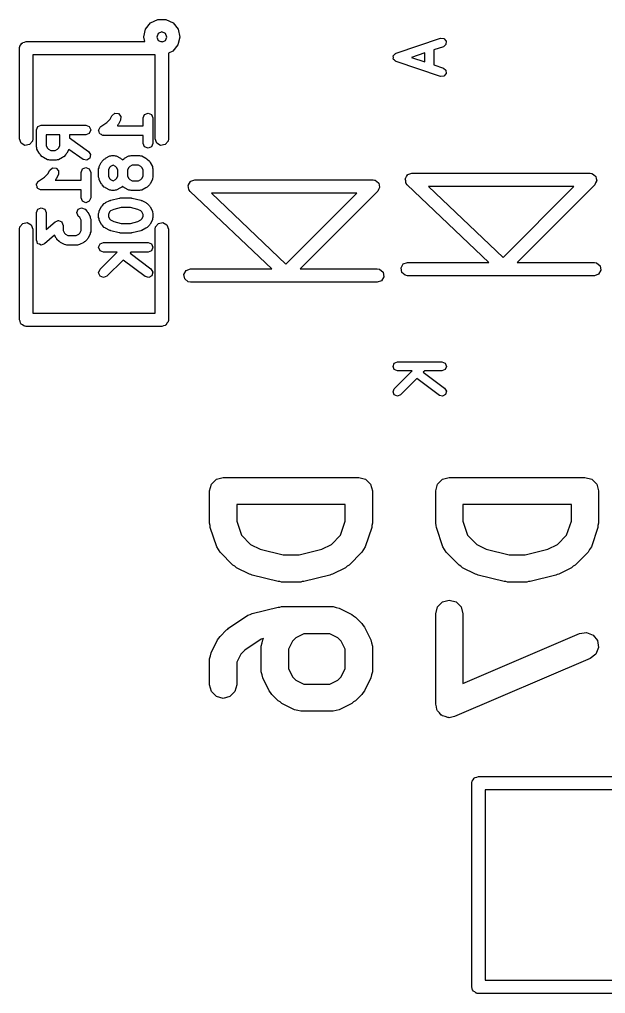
# Model space of a CAD drawing. Extents: x -0.05 to 2.03, y 0.21 to 1.31.
# Drawn here: x 1.457 to 1.7162, y 0.212 to 0.6428 of the extents above; entities that cross this region are included whole.
import ezdxf

# ---------------------------------------------------------------- set-up
doc = ezdxf.new("R2010")
doc.units = 0
doc.header["$MEASUREMENT"] = 0
doc.layers.add('BLACK', color=7, linetype='CONTINUOUS')

msp = doc.modelspace()

# ---------------------------------------------------------------- linework, layer by layer
at = {"layer": 'BLACK', "linetype": 'CONTINUOUS'}
for p, q in [((1.51505, 0.64122), (1.51824, 0.64275)), ((1.51824, 0.64275), (1.52178, 0.64275)), ((1.52178, 0.64275), (1.52496, 0.64121)), ((1.51205, 0.63501), (1.51284, 0.63846)), ((1.51284, 0.63846), (1.51505, 0.64122)), ((1.52496, 0.64121), (1.52717, 0.63845)), ((1.52717, 0.63845), (1.52795, 0.635)), ((1.51205, 0.635), (1.51205, 0.63501)), ((1.51251, 0.63295), (1.51205, 0.635)), ((1.51843, 0.63657), (1.51778, 0.635)), ((1.51778, 0.635), (1.51843, 0.63343)), ((1.52, 0.63722), (1.51843, 0.63657)), ((1.51843, 0.63343), (1.51959, 0.63295)), ((1.52157, 0.63657), (1.52, 0.63722)), ((1.52029, 0.6329), (1.52157, 0.63343)), ((1.52222, 0.635), (1.52157, 0.63657)), ((1.52157, 0.63343), (1.52222, 0.635)), ((1.52795, 0.63497), (1.52715, 0.63153)), ((1.52795, 0.635), (1.52795, 0.63497)), ((1.6236, 0.62785), (1.6433, 0.63442)), ((1.6433, 0.63442), (1.64478, 0.63431)), ((1.64478, 0.63431), (1.64576, 0.63318)), ((1.64576, 0.63318), (1.64566, 0.6317)), ((1.45705, 0.63), (1.45711, 0.63038)), ((1.45705, 0.59), (1.45705, 0.63)), ((1.45709, 0.63051), (1.45716, 0.63063)), ((1.45711, 0.63038), (1.45709, 0.63051)), ((1.45716, 0.63063), (1.45723, 0.63101)), ((1.45723, 0.63101), (1.45772, 0.6316)), ((1.45772, 0.6316), (1.4581, 0.63226)), ((1.4581, 0.63226), (1.45835, 0.63235)), ((1.45835, 0.63235), (1.45852, 0.63256)), ((1.45852, 0.63256), (1.45928, 0.63269)), ((1.45928, 0.63269), (1.46, 0.63295)), ((1.46, 0.63295), (1.51251, 0.63295)), ((1.51959, 0.63295), (1.52, 0.63295)), ((1.52, 0.63295), (1.52029, 0.6329)), ((1.52715, 0.63153), (1.52494, 0.62877)), ((1.64453, 0.63072), (1.64023, 0.62928)), ((1.64023, 0.62928), (1.64023, 0.62272)), ((1.64566, 0.6317), (1.64453, 0.63072)), ((1.51705, 0.62705), (1.46295, 0.62705)), ((1.46295, 0.62705), (1.46295, 0.59)), ((1.51705, 0.59), (1.51705, 0.62705)), ((1.52494, 0.62877), (1.52295, 0.62782)), ((1.52295, 0.62782), (1.52295, 0.59)), ((1.62236, 0.62662), (1.62246, 0.62673)), ((1.62241, 0.626), (1.62236, 0.62662)), ((1.62236, 0.62538), (1.62241, 0.626)), ((1.62246, 0.62527), (1.62236, 0.62538)), ((1.62246, 0.62673), (1.62247, 0.62687)), ((1.62247, 0.62513), (1.62246, 0.62527)), ((1.62247, 0.62687), (1.62293, 0.62728)), ((1.62293, 0.62472), (1.62247, 0.62513)), ((1.62293, 0.62728), (1.62334, 0.62774)), ((1.62334, 0.62426), (1.62293, 0.62472)), ((1.62334, 0.62774), (1.62349, 0.62775)), ((1.62349, 0.62775), (1.6236, 0.62785)), ((1.63633, 0.62799), (1.63038, 0.626)), ((1.63038, 0.626), (1.63633, 0.62401)), ((1.63633, 0.62401), (1.63633, 0.62799)), ((1.62349, 0.62425), (1.62334, 0.62426)), ((1.6236, 0.62415), (1.62349, 0.62425)), ((1.6433, 0.61758), (1.6236, 0.62415)), ((1.64023, 0.62272), (1.64453, 0.62128)), ((1.64453, 0.62128), (1.64566, 0.6203)), ((1.64566, 0.6203), (1.64576, 0.61882)), ((1.64478, 0.61769), (1.6433, 0.61758)), ((1.64576, 0.61882), (1.64478, 0.61769)), ((1.49714, 0.59864), (1.49792, 0.6002)), ((1.49792, 0.6002), (1.49916, 0.60128)), ((1.49916, 0.60128), (1.5008, 0.60116)), ((1.5008, 0.60116), (1.50188, 0.59992)), ((1.50188, 0.59992), (1.50176, 0.59828)), ((1.51176, 0.59924), (1.51239, 0.60076)), ((1.51176, 0.59576), (1.51176, 0.59924)), ((1.51239, 0.60076), (1.51391, 0.60139)), ((1.51391, 0.60139), (1.51543, 0.60076)), ((1.51543, 0.60076), (1.51606, 0.59924)), ((1.51606, 0.59924), (1.51606, 0.58798)), ((1.46456, 0.59392), (1.46519, 0.59544)), ((1.46519, 0.59544), (1.46671, 0.59607)), ((1.46671, 0.59607), (1.48641, 0.59607)), ((1.48641, 0.59607), (1.48793, 0.59544)), ((1.48793, 0.59544), (1.48856, 0.59392)), ((1.4921, 0.59403), (1.49245, 0.59455)), ((1.49245, 0.59455), (1.49269, 0.59513)), ((1.49269, 0.59513), (1.4929, 0.59522)), ((1.4929, 0.59522), (1.49302, 0.5954)), ((1.49302, 0.5954), (1.49566, 0.59716)), ((1.49566, 0.59716), (1.49714, 0.59864)), ((1.50042, 0.59584), (1.50034, 0.59576)), ((1.50034, 0.59576), (1.51176, 0.59576)), ((1.50056, 0.59617), (1.50042, 0.59584)), ((1.50083, 0.5964), (1.50056, 0.59617)), ((1.50176, 0.59828), (1.50083, 0.5964)), ((1.46456, 0.58642), (1.46456, 0.59392)), ((1.46886, 0.59177), (1.46886, 0.58692)), ((1.47488, 0.59177), (1.46886, 0.59177)), ((1.47488, 0.58692), (1.47488, 0.59177)), ((1.48641, 0.59177), (1.47918, 0.59177)), ((1.47918, 0.59177), (1.47918, 0.59035)), ((1.47918, 0.59035), (1.48764, 0.58443)), ((1.48793, 0.5924), (1.48641, 0.59177)), ((1.48856, 0.59392), (1.48793, 0.5924)), ((1.49206, 0.59361), (1.49215, 0.59382)), ((1.4923, 0.59303), (1.49206, 0.59361)), ((1.49215, 0.59382), (1.4921, 0.59403)), ((1.49242, 0.59242), (1.4923, 0.59303)), ((1.49261, 0.5923), (1.49242, 0.59242)), ((1.49269, 0.59209), (1.49261, 0.5923)), ((1.49327, 0.59185), (1.49269, 0.59209)), ((1.49379, 0.5915), (1.49327, 0.59185)), ((1.49401, 0.59155), (1.49379, 0.5915)), ((1.49421, 0.59146), (1.49401, 0.59155)), ((1.51176, 0.59146), (1.49421, 0.59146)), ((1.51176, 0.58798), (1.51176, 0.59146)), ((1.45774, 0.5881), (1.45705, 0.59)), ((1.45949, 0.58709), (1.45774, 0.5881)), ((1.46148, 0.58744), (1.45949, 0.58709)), ((1.46277, 0.58899), (1.46148, 0.58744)), ((1.46295, 0.59), (1.46277, 0.58899)), ((1.46475, 0.58595), (1.46456, 0.58642)), ((1.46479, 0.58545), (1.46475, 0.58595)), ((1.46886, 0.58692), (1.46942, 0.58581)), ((1.46942, 0.58581), (1.46986, 0.58537)), ((1.47388, 0.58537), (1.47433, 0.58581)), ((1.47433, 0.58581), (1.47488, 0.58692)), ((1.51239, 0.58646), (1.51176, 0.58798)), ((1.51391, 0.58583), (1.51239, 0.58646)), ((1.51543, 0.58646), (1.51391, 0.58583)), ((1.51606, 0.58798), (1.51543, 0.58646)), ((1.51774, 0.5881), (1.51705, 0.59)), ((1.51949, 0.58709), (1.51774, 0.5881)), ((1.52148, 0.58744), (1.51949, 0.58709)), ((1.52277, 0.58899), (1.52148, 0.58744)), ((1.52295, 0.59), (1.52277, 0.58899)), ((1.46573, 0.58358), (1.46479, 0.58545)), ((1.46599, 0.58335), (1.46573, 0.58358)), ((1.46613, 0.58302), (1.46599, 0.58335)), ((1.46707, 0.58208), (1.46613, 0.58302)), ((1.46739, 0.58195), (1.46707, 0.58208)), ((1.46763, 0.58168), (1.46739, 0.58195)), ((1.4695, 0.58074), (1.46763, 0.58168)), ((1.46986, 0.58537), (1.47097, 0.58481)), ((1.47097, 0.58481), (1.47277, 0.58481)), ((1.47277, 0.58481), (1.47388, 0.58537)), ((1.47612, 0.58168), (1.47424, 0.58074)), ((1.47635, 0.58195), (1.47612, 0.58168)), ((1.47667, 0.58208), (1.47635, 0.58195)), ((1.47761, 0.58302), (1.47667, 0.58208)), ((1.47775, 0.58335), (1.47761, 0.58302)), ((1.47802, 0.58358), (1.47775, 0.58335)), ((1.47888, 0.58531), (1.47802, 0.58358)), ((1.48518, 0.5809), (1.47888, 0.58531)), ((1.48764, 0.58443), (1.48853, 0.58304)), ((1.48853, 0.58304), (1.48817, 0.58143)), ((1.49489, 0.5812), (1.49513, 0.58146)), ((1.49513, 0.58146), (1.497, 0.5824)), ((1.497, 0.5824), (1.4975, 0.58244)), ((1.4975, 0.58244), (1.49796, 0.58263)), ((1.49796, 0.58263), (1.4989, 0.58263)), ((1.4989, 0.58263), (1.49936, 0.58244)), ((1.49936, 0.58244), (1.49986, 0.5824)), ((1.49986, 0.5824), (1.50174, 0.58146)), ((1.50174, 0.58146), (1.50197, 0.5812)), ((1.50334, 0.5812), (1.50357, 0.58146)), ((1.50357, 0.58146), (1.50545, 0.5824)), ((1.50545, 0.5824), (1.50594, 0.58244)), ((1.50594, 0.58244), (1.50641, 0.58263)), ((1.50641, 0.58263), (1.51016, 0.58263)), ((1.51016, 0.58263), (1.51062, 0.58244)), ((1.51062, 0.58244), (1.51112, 0.5824)), ((1.51112, 0.5824), (1.513, 0.58146)), ((1.513, 0.58146), (1.51323, 0.5812)), ((1.47, 0.58071), (1.4695, 0.58074)), ((1.47046, 0.58051), (1.47, 0.58071)), ((1.47042, 0.57612), (1.47166, 0.5772)), ((1.47328, 0.58051), (1.47046, 0.58051)), ((1.47166, 0.5772), (1.4733, 0.57708)), ((1.47374, 0.58071), (1.47328, 0.58051)), ((1.47424, 0.58074), (1.47374, 0.58071)), ((1.48489, 0.57668), (1.48641, 0.57731)), ((1.48679, 0.58055), (1.48518, 0.5809)), ((1.48641, 0.57731), (1.48793, 0.57668)), ((1.48817, 0.58143), (1.48679, 0.58055)), ((1.49206, 0.57673), (1.49225, 0.57719)), ((1.49225, 0.57719), (1.49229, 0.57769)), ((1.49229, 0.57769), (1.49323, 0.57956)), ((1.49323, 0.57956), (1.49349, 0.5798)), ((1.49349, 0.5798), (1.49363, 0.58012)), ((1.49363, 0.58012), (1.49457, 0.58106)), ((1.49457, 0.58106), (1.49489, 0.5812)), ((1.49692, 0.57733), (1.49636, 0.57622)), ((1.49736, 0.57777), (1.49692, 0.57733)), ((1.49843, 0.57831), (1.49736, 0.57777)), ((1.4995, 0.57777), (1.49843, 0.57831)), ((1.49995, 0.57733), (1.4995, 0.57777)), ((1.5005, 0.57622), (1.49995, 0.57733)), ((1.50197, 0.5812), (1.5023, 0.58106)), ((1.5023, 0.58106), (1.50265, 0.58071)), ((1.50265, 0.58071), (1.50301, 0.58106)), ((1.50301, 0.58106), (1.50334, 0.5812)), ((1.50536, 0.57733), (1.5048, 0.57622)), ((1.5058, 0.57777), (1.50536, 0.57733)), ((1.50691, 0.57833), (1.5058, 0.57777)), ((1.50965, 0.57833), (1.50691, 0.57833)), ((1.51076, 0.57777), (1.50965, 0.57833)), ((1.51121, 0.57733), (1.51076, 0.57777)), ((1.51176, 0.57622), (1.51121, 0.57733)), ((1.51323, 0.5812), (1.51356, 0.58106)), ((1.51356, 0.58106), (1.51449, 0.58012)), ((1.51449, 0.58012), (1.51463, 0.5798)), ((1.51463, 0.5798), (1.5149, 0.57956)), ((1.5149, 0.57956), (1.51583, 0.57769)), ((1.51583, 0.57769), (1.51587, 0.57719)), ((1.51587, 0.57719), (1.51606, 0.57673)), ((1.46552, 0.57132), (1.46816, 0.57308)), ((1.46816, 0.57308), (1.46964, 0.57456)), ((1.46964, 0.57456), (1.47042, 0.57612)), ((1.4733, 0.57708), (1.47438, 0.57584)), ((1.47426, 0.5742), (1.47333, 0.57232)), ((1.47438, 0.57584), (1.47426, 0.5742)), ((1.48426, 0.57516), (1.48489, 0.57668)), ((1.48426, 0.57168), (1.48426, 0.57516)), ((1.48793, 0.57668), (1.48856, 0.57516)), ((1.48856, 0.57516), (1.48856, 0.5639)), ((1.49206, 0.57297), (1.49206, 0.57673)), ((1.49225, 0.57251), (1.49206, 0.57297)), ((1.49636, 0.57622), (1.49636, 0.57348)), ((1.49636, 0.57348), (1.49692, 0.57237)), ((1.49995, 0.57237), (1.5005, 0.57348)), ((1.5005, 0.57348), (1.5005, 0.57622)), ((1.5048, 0.57622), (1.5048, 0.57348)), ((1.5048, 0.57348), (1.50536, 0.57237)), ((1.51121, 0.57237), (1.51176, 0.57348)), ((1.51176, 0.57348), (1.51176, 0.57622)), ((1.51606, 0.57297), (1.51587, 0.57251)), ((1.51606, 0.57673), (1.51606, 0.57297)), ((1.62773, 0.57249), (1.62824, 0.57326)), ((1.62824, 0.57326), (1.6287, 0.57406)), ((1.6287, 0.57406), (1.62879, 0.5741)), ((1.62879, 0.5741), (1.62885, 0.57418)), ((1.62885, 0.57418), (1.62973, 0.57444)), ((1.62973, 0.57444), (1.6306, 0.57475)), ((1.6306, 0.57475), (1.7094, 0.57475)), ((1.7094, 0.57475), (1.71003, 0.57464)), ((1.71003, 0.57464), (1.71016, 0.57465)), ((1.71016, 0.57465), (1.71023, 0.57461)), ((1.71023, 0.57461), (1.71041, 0.57457)), ((1.71041, 0.57457), (1.71109, 0.574)), ((1.71109, 0.574), (1.71182, 0.57349)), ((1.71182, 0.57349), (1.71185, 0.57336)), ((1.71185, 0.57336), (1.71196, 0.57328)), ((1.71196, 0.57328), (1.71211, 0.5724)), ((1.46456, 0.56953), (1.46465, 0.56974)), ((1.4648, 0.56895), (1.46456, 0.56953)), ((1.4646, 0.56995), (1.46495, 0.57047)), ((1.46465, 0.56974), (1.4646, 0.56995)), ((1.46492, 0.56834), (1.4648, 0.56895)), ((1.46495, 0.57047), (1.46519, 0.57105)), ((1.46519, 0.57105), (1.4654, 0.57114)), ((1.4654, 0.57114), (1.46552, 0.57132)), ((1.47292, 0.57176), (1.47284, 0.57168)), ((1.47284, 0.57168), (1.48426, 0.57168)), ((1.47306, 0.57209), (1.47292, 0.57176)), ((1.47333, 0.57232), (1.47306, 0.57209)), ((1.49229, 0.57201), (1.49225, 0.57251)), ((1.49323, 0.57014), (1.49229, 0.57201)), ((1.49349, 0.5699), (1.49323, 0.57014)), ((1.49363, 0.56958), (1.49349, 0.5699)), ((1.49457, 0.56864), (1.49363, 0.56958)), ((1.49489, 0.5685), (1.49457, 0.56864)), ((1.49692, 0.57237), (1.49736, 0.57193)), ((1.49736, 0.57193), (1.49843, 0.57139)), ((1.49843, 0.57139), (1.4995, 0.57193)), ((1.4995, 0.57193), (1.49995, 0.57237)), ((1.5023, 0.56864), (1.50197, 0.5685)), ((1.50265, 0.569), (1.5023, 0.56864)), ((1.50301, 0.56864), (1.50265, 0.569)), ((1.50334, 0.5685), (1.50301, 0.56864)), ((1.50536, 0.57237), (1.5058, 0.57193)), ((1.5058, 0.57193), (1.50691, 0.57137)), ((1.50691, 0.57137), (1.50965, 0.57137)), ((1.50965, 0.57137), (1.51076, 0.57193)), ((1.51076, 0.57193), (1.51121, 0.57237)), ((1.51356, 0.56864), (1.51323, 0.5685)), ((1.51449, 0.56958), (1.51356, 0.56864)), ((1.51463, 0.5699), (1.51449, 0.56958)), ((1.5149, 0.57014), (1.51463, 0.5699)), ((1.51583, 0.57201), (1.5149, 0.57014)), ((1.51587, 0.57251), (1.51583, 0.57201)), ((1.53169, 0.56941), (1.53174, 0.5695)), ((1.53185, 0.5685), (1.53169, 0.56941)), ((1.53173, 0.56959), (1.53224, 0.57036)), ((1.53174, 0.5695), (1.53173, 0.56959)), ((1.53224, 0.57036), (1.5327, 0.57116)), ((1.5327, 0.57116), (1.53279, 0.5712)), ((1.53279, 0.5712), (1.53285, 0.57128)), ((1.53285, 0.57128), (1.53373, 0.57154)), ((1.53373, 0.57154), (1.5346, 0.57185)), ((1.5346, 0.57185), (1.6134, 0.57185)), ((1.6134, 0.57185), (1.61403, 0.57174)), ((1.61403, 0.57174), (1.61416, 0.57175)), ((1.61416, 0.57175), (1.61423, 0.57171)), ((1.61423, 0.57171), (1.61441, 0.57168)), ((1.61441, 0.57168), (1.61509, 0.5711)), ((1.61509, 0.5711), (1.61582, 0.57059)), ((1.61582, 0.57059), (1.61585, 0.57046)), ((1.61585, 0.57046), (1.61596, 0.57038)), ((1.61596, 0.57038), (1.61611, 0.5695)), ((1.61611, 0.5695), (1.61634, 0.56864)), ((1.61634, 0.56864), (1.61628, 0.56852)), ((1.62769, 0.57231), (1.62774, 0.5724)), ((1.62785, 0.5714), (1.62769, 0.57231)), ((1.62774, 0.5724), (1.62773, 0.57249)), ((1.62796, 0.57049), (1.62785, 0.5714)), ((1.62803, 0.57038), (1.62796, 0.57049)), ((1.62804, 0.57032), (1.62803, 0.57038)), ((1.62813, 0.57025), (1.62804, 0.57032)), ((1.62856, 0.56966), (1.62813, 0.57025)), ((1.66461, 0.53535), (1.62856, 0.56966)), ((1.63799, 0.56885), (1.67092, 0.5375)), ((1.70227, 0.56885), (1.63799, 0.56885)), ((1.67092, 0.5375), (1.70227, 0.56885)), ((1.71149, 0.56971), (1.67713, 0.53535)), ((1.71186, 0.57052), (1.71149, 0.56971)), ((1.71231, 0.57129), (1.71186, 0.57052)), ((1.71211, 0.5724), (1.71234, 0.57154)), ((1.71234, 0.57154), (1.71228, 0.57142)), ((1.71228, 0.57142), (1.71231, 0.57129)), ((1.46511, 0.56822), (1.46492, 0.56834)), ((1.46519, 0.56801), (1.46511, 0.56822)), ((1.46577, 0.56777), (1.46519, 0.56801)), ((1.46629, 0.56742), (1.46577, 0.56777)), ((1.46651, 0.56747), (1.46629, 0.56742)), ((1.46671, 0.56738), (1.46651, 0.56747)), ((1.48426, 0.56738), (1.46671, 0.56738)), ((1.48426, 0.5639), (1.48426, 0.56738)), ((1.49513, 0.56824), (1.49489, 0.5685)), ((1.497, 0.5673), (1.49513, 0.56824)), ((1.4975, 0.56726), (1.497, 0.5673)), ((1.49796, 0.56707), (1.4975, 0.56726)), ((1.4989, 0.56707), (1.49796, 0.56707)), ((1.49936, 0.56726), (1.4989, 0.56707)), ((1.49986, 0.5673), (1.49936, 0.56726)), ((1.50174, 0.56824), (1.49986, 0.5673)), ((1.50197, 0.5685), (1.50174, 0.56824)), ((1.50357, 0.56824), (1.50334, 0.5685)), ((1.50545, 0.5673), (1.50357, 0.56824)), ((1.50594, 0.56726), (1.50545, 0.5673)), ((1.50641, 0.56707), (1.50594, 0.56726)), ((1.51016, 0.56707), (1.50641, 0.56707)), ((1.51062, 0.56726), (1.51016, 0.56707)), ((1.51112, 0.5673), (1.51062, 0.56726)), ((1.513, 0.56824), (1.51112, 0.5673)), ((1.51323, 0.5685), (1.513, 0.56824)), ((1.53196, 0.56759), (1.53185, 0.5685)), ((1.53203, 0.56748), (1.53196, 0.56759)), ((1.53204, 0.56742), (1.53203, 0.56748)), ((1.53213, 0.56735), (1.53204, 0.56742)), ((1.53256, 0.56676), (1.53213, 0.56735)), ((1.56861, 0.53245), (1.53256, 0.56676)), ((1.54199, 0.56595), (1.57492, 0.5346)), ((1.60627, 0.56595), (1.54199, 0.56595)), ((1.57492, 0.5346), (1.60627, 0.56595)), ((1.61549, 0.56681), (1.58113, 0.53245)), ((1.61586, 0.56762), (1.61549, 0.56681)), ((1.61631, 0.56839), (1.61586, 0.56762)), ((1.61628, 0.56852), (1.61631, 0.56839)), ((1.48489, 0.56238), (1.48426, 0.5639)), ((1.48641, 0.56175), (1.48489, 0.56238)), ((1.48793, 0.56238), (1.48641, 0.56175)), ((1.48856, 0.5639), (1.48793, 0.56238)), ((1.49323, 0.55986), (1.49349, 0.5601)), ((1.49349, 0.5601), (1.49363, 0.56042)), ((1.49363, 0.56042), (1.49457, 0.56136)), ((1.49457, 0.56136), (1.49489, 0.5615)), ((1.49489, 0.5615), (1.49513, 0.56176)), ((1.49513, 0.56176), (1.497, 0.5627)), ((1.497, 0.5627), (1.49725, 0.56272)), ((1.49725, 0.56272), (1.49744, 0.56286)), ((1.49744, 0.56286), (1.5012, 0.5638)), ((1.5012, 0.5638), (1.50146, 0.56376)), ((1.50146, 0.56376), (1.50172, 0.56387)), ((1.50172, 0.56387), (1.50641, 0.56387)), ((1.50641, 0.56387), (1.50666, 0.56376)), ((1.50666, 0.56376), (1.50693, 0.5638)), ((1.50693, 0.5638), (1.51068, 0.56286)), ((1.51068, 0.56286), (1.51088, 0.56272)), ((1.51088, 0.56272), (1.51112, 0.5627)), ((1.51112, 0.5627), (1.513, 0.56176)), ((1.513, 0.56176), (1.51323, 0.5615)), ((1.51323, 0.5615), (1.51356, 0.56136)), ((1.51356, 0.56136), (1.51449, 0.56042)), ((1.51449, 0.56042), (1.51463, 0.5601)), ((1.51463, 0.5601), (1.5149, 0.55986)), ((1.46456, 0.55734), (1.46519, 0.55886)), ((1.46456, 0.54514), (1.46456, 0.55734)), ((1.46519, 0.55886), (1.46671, 0.55949)), ((1.46671, 0.55949), (1.46823, 0.55886)), ((1.46823, 0.55886), (1.46886, 0.55734)), ((1.46886, 0.55734), (1.46886, 0.54988)), ((1.48239, 0.55734), (1.48302, 0.55886)), ((1.48302, 0.55582), (1.48239, 0.55734)), ((1.48302, 0.55886), (1.48454, 0.55949)), ((1.48371, 0.55512), (1.48302, 0.55582)), ((1.48454, 0.55949), (1.48606, 0.55886)), ((1.48606, 0.55886), (1.48699, 0.55792)), ((1.48699, 0.55792), (1.48713, 0.55759)), ((1.48713, 0.55759), (1.4874, 0.55736)), ((1.4874, 0.55736), (1.48833, 0.55548)), ((1.49206, 0.55703), (1.49225, 0.55749)), ((1.49206, 0.55515), (1.49206, 0.55703)), ((1.49225, 0.55749), (1.49229, 0.55799)), ((1.49229, 0.55799), (1.49323, 0.55986)), ((1.49692, 0.55763), (1.49636, 0.55652)), ((1.49636, 0.55652), (1.49636, 0.55566)), ((1.49636, 0.55566), (1.49692, 0.55455)), ((1.49736, 0.55807), (1.49692, 0.55763)), ((1.49871, 0.55875), (1.49736, 0.55807)), ((1.50198, 0.55957), (1.49871, 0.55875)), ((1.50614, 0.55957), (1.50198, 0.55957)), ((1.50941, 0.55875), (1.50614, 0.55957)), ((1.51076, 0.55807), (1.50941, 0.55875)), ((1.51121, 0.55763), (1.51076, 0.55807)), ((1.51176, 0.55652), (1.51121, 0.55763)), ((1.51121, 0.55455), (1.51176, 0.55566)), ((1.51176, 0.55566), (1.51176, 0.55652)), ((1.5149, 0.55986), (1.51583, 0.55799)), ((1.51583, 0.55799), (1.51587, 0.55749)), ((1.51587, 0.55749), (1.51606, 0.55703)), ((1.51606, 0.55703), (1.51606, 0.55515)), ((1.45723, 0.55101), (1.45852, 0.55256)), ((1.45852, 0.55256), (1.46051, 0.55291)), ((1.46051, 0.55291), (1.46226, 0.5519)), ((1.46226, 0.5519), (1.46295, 0.55)), ((1.46886, 0.54988), (1.4728, 0.55332)), ((1.4728, 0.55332), (1.47352, 0.55357)), ((1.47352, 0.55357), (1.47422, 0.55386)), ((1.47422, 0.55386), (1.47429, 0.55383)), ((1.47429, 0.55383), (1.47436, 0.55385)), ((1.47436, 0.55385), (1.47504, 0.55352)), ((1.47504, 0.55352), (1.47574, 0.55323)), ((1.47574, 0.55323), (1.47577, 0.55316)), ((1.47577, 0.55316), (1.47583, 0.55312)), ((1.47583, 0.55312), (1.47608, 0.55241)), ((1.47608, 0.55241), (1.47637, 0.55171)), ((1.47637, 0.55171), (1.47637, 0.5494)), ((1.48426, 0.55401), (1.48371, 0.55512)), ((1.48426, 0.5494), (1.48426, 0.55401)), ((1.48833, 0.55548), (1.48837, 0.55498)), ((1.48837, 0.55498), (1.48856, 0.55452)), ((1.48856, 0.55452), (1.48856, 0.54889)), ((1.49225, 0.55469), (1.49206, 0.55515)), ((1.49229, 0.55419), (1.49225, 0.55469)), ((1.49323, 0.55231), (1.49229, 0.55419)), ((1.49349, 0.55208), (1.49323, 0.55231)), ((1.49363, 0.55175), (1.49349, 0.55208)), ((1.49457, 0.55082), (1.49363, 0.55175)), ((1.49692, 0.55455), (1.49736, 0.5541)), ((1.49736, 0.5541), (1.49871, 0.55343)), ((1.49871, 0.55343), (1.50198, 0.55261)), ((1.50198, 0.55261), (1.50614, 0.55261)), ((1.50614, 0.55261), (1.50941, 0.55343)), ((1.50941, 0.55343), (1.51076, 0.5541)), ((1.51076, 0.5541), (1.51121, 0.55455)), ((1.51449, 0.55175), (1.51356, 0.55082)), ((1.51463, 0.55208), (1.51449, 0.55175)), ((1.5149, 0.55231), (1.51463, 0.55208)), ((1.51583, 0.55419), (1.5149, 0.55231)), ((1.51587, 0.55469), (1.51583, 0.55419)), ((1.51606, 0.55515), (1.51587, 0.55469)), ((1.51723, 0.55101), (1.51852, 0.55256)), ((1.51852, 0.55256), (1.52051, 0.55291)), ((1.52051, 0.55291), (1.52226, 0.5519)), ((1.52226, 0.5519), (1.52295, 0.55)), ((1.45705, 0.55), (1.45723, 0.55101)), ((1.45705, 0.51), (1.45705, 0.55)), ((1.46295, 0.55), (1.46295, 0.51295)), ((1.47256, 0.5474), (1.46813, 0.54352)), ((1.47323, 0.54605), (1.47256, 0.5474)), ((1.47637, 0.5494), (1.47692, 0.54829)), ((1.47692, 0.54829), (1.47737, 0.54785)), ((1.47737, 0.54785), (1.47848, 0.54729)), ((1.47848, 0.54729), (1.48215, 0.54729)), ((1.48215, 0.54729), (1.48326, 0.54785)), ((1.48326, 0.54785), (1.48371, 0.54829)), ((1.48371, 0.54829), (1.48426, 0.5494)), ((1.48833, 0.54793), (1.4874, 0.54605)), ((1.48837, 0.54843), (1.48833, 0.54793)), ((1.48856, 0.54889), (1.48837, 0.54843)), ((1.49489, 0.55068), (1.49457, 0.55082)), ((1.49513, 0.55041), (1.49489, 0.55068)), ((1.497, 0.54948), (1.49513, 0.55041)), ((1.49725, 0.54946), (1.497, 0.54948)), ((1.49744, 0.54931), (1.49725, 0.54946)), ((1.5012, 0.54837), (1.49744, 0.54931)), ((1.50146, 0.54841), (1.5012, 0.54837)), ((1.50172, 0.54831), (1.50146, 0.54841)), ((1.50641, 0.54831), (1.50172, 0.54831)), ((1.50666, 0.54841), (1.50641, 0.54831)), ((1.50693, 0.54837), (1.50666, 0.54841)), ((1.51068, 0.54931), (1.50693, 0.54837)), ((1.51088, 0.54946), (1.51068, 0.54931)), ((1.51112, 0.54948), (1.51088, 0.54946)), ((1.513, 0.55041), (1.51112, 0.54948)), ((1.51323, 0.55068), (1.513, 0.55041)), ((1.51356, 0.55082), (1.51323, 0.55068)), ((1.51705, 0.55), (1.51723, 0.55101)), ((1.51705, 0.51295), (1.51705, 0.55)), ((1.52295, 0.55), (1.52295, 0.51)), ((1.46485, 0.54444), (1.46456, 0.54514)), ((1.46509, 0.54373), (1.46485, 0.54444)), ((1.46516, 0.54369), (1.46509, 0.54373)), ((1.46519, 0.54362), (1.46516, 0.54369)), ((1.46589, 0.54333), (1.46519, 0.54362)), ((1.46657, 0.543), (1.46589, 0.54333)), ((1.46664, 0.54302), (1.46657, 0.543)), ((1.46671, 0.54299), (1.46664, 0.54302)), ((1.46741, 0.54328), (1.46671, 0.54299)), ((1.46813, 0.54352), (1.46741, 0.54328)), ((1.4735, 0.54582), (1.47323, 0.54605)), ((1.47363, 0.5455), (1.4735, 0.54582)), ((1.47457, 0.54456), (1.47363, 0.5455)), ((1.4749, 0.54442), (1.47457, 0.54456)), ((1.47513, 0.54416), (1.4749, 0.54442)), ((1.47701, 0.54322), (1.47513, 0.54416)), ((1.47751, 0.54318), (1.47701, 0.54322)), ((1.47797, 0.54299), (1.47751, 0.54318)), ((1.48266, 0.54299), (1.47797, 0.54299)), ((1.48312, 0.54318), (1.48266, 0.54299)), ((1.48362, 0.54322), (1.48312, 0.54318)), ((1.4855, 0.54416), (1.48362, 0.54322)), ((1.48573, 0.54442), (1.4855, 0.54416)), ((1.48606, 0.54456), (1.48573, 0.54442)), ((1.48699, 0.5455), (1.48606, 0.54456)), ((1.48713, 0.54582), (1.48699, 0.5455)), ((1.4874, 0.54605), (1.48713, 0.54582)), ((1.49206, 0.54202), (1.49269, 0.54354)), ((1.49269, 0.54354), (1.49421, 0.54417)), ((1.49421, 0.54417), (1.51391, 0.54417)), ((1.51391, 0.54417), (1.51543, 0.54354)), ((1.51543, 0.54354), (1.51606, 0.54202)), ((1.49269, 0.5405), (1.49206, 0.54202)), ((1.49421, 0.53987), (1.49269, 0.5405)), ((1.49269, 0.53228), (1.50028, 0.53987)), ((1.50028, 0.53987), (1.49421, 0.53987)), ((1.50636, 0.53987), (1.50593, 0.53943)), ((1.50593, 0.53943), (1.5152, 0.53248)), ((1.51391, 0.53987), (1.50636, 0.53987)), ((1.51543, 0.5405), (1.51391, 0.53987)), ((1.51606, 0.54202), (1.51543, 0.5405)), ((1.50286, 0.53636), (1.49573, 0.52924)), ((1.51262, 0.52904), (1.50286, 0.53636)), ((1.62579, 0.53291), (1.6268, 0.53466)), ((1.6268, 0.53466), (1.6287, 0.53535)), ((1.6287, 0.53535), (1.66461, 0.53535)), ((1.67713, 0.53535), (1.7113, 0.53535)), ((1.7113, 0.53535), (1.71231, 0.53517)), ((1.71231, 0.53517), (1.71386, 0.53388)), ((1.49206, 0.53076), (1.49269, 0.53228)), ((1.49269, 0.52924), (1.49206, 0.53076)), ((1.5152, 0.53248), (1.51604, 0.53106)), ((1.51604, 0.53106), (1.51563, 0.52947)), ((1.52979, 0.53001), (1.5308, 0.53176)), ((1.53014, 0.52802), (1.52979, 0.53001)), ((1.5308, 0.53176), (1.5327, 0.53245)), ((1.5327, 0.53245), (1.56861, 0.53245)), ((1.58113, 0.53245), (1.6153, 0.53245)), ((1.6153, 0.53245), (1.61631, 0.53228)), ((1.61631, 0.53228), (1.61786, 0.53098)), ((1.61786, 0.53098), (1.61821, 0.52899)), ((1.62614, 0.53092), (1.62579, 0.53291)), ((1.62769, 0.52963), (1.62614, 0.53092)), ((1.7132, 0.53014), (1.7113, 0.52945)), ((1.71421, 0.53189), (1.7132, 0.53014)), ((1.71386, 0.53388), (1.71421, 0.53189)), ((1.49421, 0.52861), (1.49269, 0.52924)), ((1.49573, 0.52924), (1.49421, 0.52861)), ((1.51422, 0.52863), (1.51262, 0.52904)), ((1.51563, 0.52947), (1.51422, 0.52863)), ((1.53169, 0.52672), (1.53014, 0.52802)), ((1.5327, 0.52655), (1.53169, 0.52672)), ((1.6153, 0.52655), (1.5327, 0.52655)), ((1.6172, 0.52724), (1.6153, 0.52655)), ((1.61821, 0.52899), (1.6172, 0.52724)), ((1.6287, 0.52945), (1.62769, 0.52963)), ((1.7113, 0.52945), (1.6287, 0.52945)), ((1.46295, 0.51295), (1.51705, 0.51295)), ((1.45731, 0.50928), (1.45705, 0.51)), ((1.45744, 0.50852), (1.45731, 0.50928)), ((1.45765, 0.50835), (1.45744, 0.50852)), ((1.45774, 0.5081), (1.45765, 0.50835)), ((1.52228, 0.5084), (1.5219, 0.50774)), ((1.52277, 0.50899), (1.52228, 0.5084)), ((1.52284, 0.50937), (1.52277, 0.50899)), ((1.52291, 0.50949), (1.52284, 0.50937)), ((1.52295, 0.51), (1.52289, 0.50962)), ((1.52289, 0.50962), (1.52291, 0.50949)), ((1.4584, 0.50772), (1.45774, 0.5081)), ((1.45899, 0.50723), (1.4584, 0.50772)), ((1.45937, 0.50716), (1.45899, 0.50723)), ((1.45949, 0.50709), (1.45937, 0.50716)), ((1.45962, 0.50711), (1.45949, 0.50709)), ((1.46, 0.50705), (1.45962, 0.50711)), ((1.52, 0.50705), (1.46, 0.50705)), ((1.52072, 0.50731), (1.52, 0.50705)), ((1.52148, 0.50744), (1.52072, 0.50731)), ((1.52165, 0.50765), (1.52148, 0.50744)), ((1.5219, 0.50774), (1.52165, 0.50765)), ((1.62283, 0.49074), (1.62421, 0.49131)), ((1.62421, 0.49131), (1.64391, 0.49131)), ((1.64391, 0.49131), (1.64529, 0.49074)), ((1.62226, 0.48936), (1.62283, 0.49074)), ((1.62283, 0.48798), (1.62226, 0.48936)), ((1.62421, 0.48741), (1.62283, 0.48798)), ((1.62283, 0.47948), (1.63076, 0.48741)), ((1.63076, 0.48741), (1.62421, 0.48741)), ((1.63628, 0.48741), (1.63562, 0.48676)), ((1.63562, 0.48676), (1.64508, 0.47966)), ((1.64391, 0.48741), (1.63628, 0.48741)), ((1.64529, 0.48798), (1.64391, 0.48741)), ((1.64529, 0.49074), (1.64586, 0.48936)), ((1.64586, 0.48936), (1.64529, 0.48798)), ((1.63284, 0.48397), (1.62559, 0.47672)), ((1.64274, 0.47654), (1.63284, 0.48397)), ((1.62226, 0.4781), (1.62283, 0.47948)), ((1.62283, 0.47672), (1.62226, 0.4781)), ((1.64508, 0.47966), (1.64584, 0.47838)), ((1.64584, 0.47838), (1.64547, 0.47693)), ((1.62421, 0.47615), (1.62283, 0.47672)), ((1.62559, 0.47672), (1.62421, 0.47615)), ((1.64419, 0.47617), (1.64274, 0.47654)), ((1.64547, 0.47693), (1.64419, 0.47617)), ((1.54195, 0.43729), (1.54414, 0.43948)), ((1.54414, 0.43948), (1.54714, 0.44029)), ((1.54714, 0.44029), (1.60714, 0.44029)), ((1.60714, 0.44029), (1.61014, 0.43948)), ((1.61014, 0.43948), (1.61234, 0.43729)), ((1.64195, 0.43729), (1.64414, 0.43948)), ((1.64414, 0.43948), (1.64714, 0.44029)), ((1.64714, 0.44029), (1.70714, 0.44029)), ((1.70714, 0.44029), (1.71014, 0.43948)), ((1.71014, 0.43948), (1.71234, 0.43729)), ((1.54114, 0.43429), (1.54195, 0.43729)), ((1.61234, 0.43729), (1.61314, 0.43429)), ((1.64114, 0.43429), (1.64195, 0.43729)), ((1.71234, 0.43729), (1.71314, 0.43429)), ((1.54114, 0.42), (1.54114, 0.43429)), ((1.61314, 0.43429), (1.61314, 0.42)), ((1.64114, 0.42), (1.64114, 0.43429)), ((1.71314, 0.43429), (1.71314, 0.42)), ((1.55314, 0.42829), (1.55314, 0.42097)), ((1.60114, 0.42829), (1.55314, 0.42829)), ((1.60114, 0.42097), (1.60114, 0.42829)), ((1.65314, 0.42829), (1.65314, 0.42097)), ((1.70114, 0.42829), (1.65314, 0.42829)), ((1.70114, 0.42097), (1.70114, 0.42829)), ((1.54139, 0.41907), (1.54114, 0.42)), ((1.54145, 0.4181), (1.54139, 0.41907)), ((1.54431, 0.40953), (1.54145, 0.4181)), ((1.55314, 0.42097), (1.55524, 0.41467)), ((1.59904, 0.41467), (1.60114, 0.42097)), ((1.61283, 0.4181), (1.60998, 0.40953)), ((1.61289, 0.41907), (1.61283, 0.4181)), ((1.61314, 0.42), (1.61289, 0.41907)), ((1.64139, 0.41907), (1.64114, 0.42)), ((1.64145, 0.4181), (1.64139, 0.41907)), ((1.64431, 0.40953), (1.64145, 0.4181)), ((1.65314, 0.42097), (1.65524, 0.41467)), ((1.69904, 0.41467), (1.70114, 0.42097)), ((1.71283, 0.4181), (1.70998, 0.40953)), ((1.71289, 0.41907), (1.71283, 0.4181)), ((1.71314, 0.42), (1.71289, 0.41907)), ((1.55524, 0.41467), (1.55927, 0.41064)), ((1.59502, 0.41064), (1.59904, 0.41467)), ((1.65524, 0.41467), (1.65927, 0.41064)), ((1.69502, 0.41064), (1.69904, 0.41467)), ((1.54507, 0.40838), (1.54431, 0.40953)), ((1.55927, 0.41064), (1.56352, 0.40852)), ((1.59076, 0.40852), (1.59502, 0.41064)), ((1.60998, 0.40953), (1.60922, 0.40838)), ((1.64507, 0.40838), (1.64431, 0.40953)), ((1.65927, 0.41064), (1.66352, 0.40852)), ((1.69076, 0.40852), (1.69502, 0.41064)), ((1.70998, 0.40953), (1.70922, 0.40838)), ((1.54576, 0.40719), (1.54507, 0.40838)), ((1.55147, 0.40147), (1.54576, 0.40719)), ((1.56352, 0.40852), (1.5736, 0.406)), ((1.5736, 0.406), (1.58069, 0.406)), ((1.58069, 0.406), (1.59076, 0.40852)), ((1.60853, 0.40719), (1.60281, 0.40147)), ((1.60922, 0.40838), (1.60853, 0.40719)), ((1.64576, 0.40719), (1.64507, 0.40838)), ((1.65147, 0.40147), (1.64576, 0.40719)), ((1.66352, 0.40852), (1.6736, 0.406)), ((1.6736, 0.406), (1.68069, 0.406)), ((1.68069, 0.406), (1.69076, 0.40852)), ((1.70853, 0.40719), (1.70281, 0.40147)), ((1.70922, 0.40838), (1.70853, 0.40719)), ((1.55231, 0.40099), (1.55147, 0.40147)), ((1.55303, 0.40035), (1.55231, 0.40099)), ((1.60198, 0.40099), (1.60125, 0.40035)), ((1.60281, 0.40147), (1.60198, 0.40099)), ((1.65231, 0.40099), (1.65147, 0.40147)), ((1.65303, 0.40035), (1.65231, 0.40099)), ((1.70198, 0.40099), (1.70125, 0.40035)), ((1.70281, 0.40147), (1.70198, 0.40099)), ((1.55875, 0.39749), (1.55303, 0.40035)), ((1.55939, 0.39736), (1.55875, 0.39749)), ((1.55997, 0.39704), (1.55939, 0.39736)), ((1.5714, 0.39418), (1.55997, 0.39704)), ((1.59431, 0.39704), (1.58288, 0.39418)), ((1.59489, 0.39736), (1.59431, 0.39704)), ((1.59554, 0.39749), (1.59489, 0.39736)), ((1.60125, 0.40035), (1.59554, 0.39749)), ((1.65875, 0.39749), (1.65303, 0.40035)), ((1.65939, 0.39736), (1.65875, 0.39749)), ((1.65997, 0.39704), (1.65939, 0.39736)), ((1.6714, 0.39418), (1.65997, 0.39704)), ((1.69431, 0.39704), (1.68288, 0.39418)), ((1.69489, 0.39736), (1.69431, 0.39704)), ((1.69554, 0.39749), (1.69489, 0.39736)), ((1.70125, 0.40035), (1.69554, 0.39749)), ((1.57214, 0.39419), (1.5714, 0.39418)), ((1.57286, 0.394), (1.57214, 0.39419)), ((1.58143, 0.394), (1.57286, 0.394)), ((1.58214, 0.39419), (1.58143, 0.394)), ((1.58288, 0.39418), (1.58214, 0.39419)), ((1.67214, 0.39419), (1.6714, 0.39418)), ((1.67286, 0.394), (1.67214, 0.39419)), ((1.68143, 0.394), (1.67286, 0.394)), ((1.68214, 0.39419), (1.68143, 0.394)), ((1.68288, 0.39418), (1.68214, 0.39419)), ((1.64195, 0.383), (1.64414, 0.3852)), ((1.64414, 0.3852), (1.64714, 0.386)), ((1.64714, 0.386), (1.65014, 0.3852)), ((1.65014, 0.3852), (1.65234, 0.383)), ((1.54953, 0.37356), (1.5581, 0.37928)), ((1.5581, 0.37928), (1.55907, 0.37961)), ((1.55907, 0.37961), (1.55997, 0.38011)), ((1.55997, 0.38011), (1.5714, 0.38296)), ((1.5714, 0.38296), (1.57214, 0.38295)), ((1.57214, 0.38295), (1.57286, 0.38314)), ((1.57286, 0.38314), (1.59571, 0.38314)), ((1.59571, 0.38314), (1.59705, 0.38279)), ((1.59705, 0.38279), (1.5984, 0.38251)), ((1.5984, 0.38251), (1.60411, 0.37965)), ((1.60411, 0.37965), (1.60483, 0.37901)), ((1.64114, 0.38), (1.64195, 0.383)), ((1.64114, 0.34), (1.64114, 0.38)), ((1.65234, 0.383), (1.65314, 0.38)), ((1.65314, 0.38), (1.65314, 0.3491)), ((1.60483, 0.37901), (1.60567, 0.37853)), ((1.60567, 0.37853), (1.60853, 0.37567)), ((1.60853, 0.37567), (1.60901, 0.37483)), ((1.60901, 0.37483), (1.60965, 0.37411)), ((1.54576, 0.36996), (1.54861, 0.37281)), ((1.54861, 0.37281), (1.54913, 0.37311)), ((1.54913, 0.37311), (1.54953, 0.37356)), ((1.58284, 0.37114), (1.57927, 0.36935)), ((1.5943, 0.37114), (1.58284, 0.37114)), ((1.59787, 0.36935), (1.5943, 0.37114)), ((1.60965, 0.37411), (1.61251, 0.3684)), ((1.65314, 0.3491), (1.70478, 0.37123)), ((1.70478, 0.37123), (1.70785, 0.37167)), ((1.70785, 0.37167), (1.71074, 0.37052)), ((1.71074, 0.37052), (1.71266, 0.36808)), ((1.54178, 0.36268), (1.54463, 0.3684)), ((1.54463, 0.3684), (1.54527, 0.36912)), ((1.54527, 0.36912), (1.54576, 0.36996)), ((1.56389, 0.36872), (1.55668, 0.36391)), ((1.56492, 0.36897), (1.56389, 0.36872)), ((1.564, 0.36571), (1.56436, 0.36705)), ((1.56436, 0.36705), (1.56463, 0.3684)), ((1.56463, 0.3684), (1.56492, 0.36897)), ((1.57779, 0.36787), (1.576, 0.3643)), ((1.57927, 0.36935), (1.57779, 0.36787)), ((1.59935, 0.36787), (1.59787, 0.36935)), ((1.60114, 0.3643), (1.59935, 0.36787)), ((1.61251, 0.3684), (1.61279, 0.36705)), ((1.61279, 0.36705), (1.61314, 0.36571)), ((1.71266, 0.36808), (1.7131, 0.365)), ((1.5415, 0.36133), (1.54178, 0.36268)), ((1.55493, 0.36216), (1.55314, 0.35858)), ((1.55668, 0.36391), (1.55493, 0.36216)), ((1.564, 0.35429), (1.564, 0.36571)), ((1.576, 0.3643), (1.576, 0.3557)), ((1.60114, 0.3557), (1.60114, 0.3643)), ((1.61314, 0.36571), (1.61314, 0.35429)), ((1.71195, 0.36212), (1.70951, 0.3602)), ((1.7131, 0.365), (1.71195, 0.36212)), ((1.54114, 0.36), (1.5415, 0.36133)), ((1.54114, 0.34857), (1.54114, 0.36)), ((1.55314, 0.35858), (1.55314, 0.34857)), ((1.70951, 0.3602), (1.64951, 0.33448)), ((1.56436, 0.35295), (1.564, 0.35429)), ((1.576, 0.3557), (1.57779, 0.35213)), ((1.59935, 0.35213), (1.60114, 0.3557)), ((1.61314, 0.35429), (1.61279, 0.35295)), ((1.56463, 0.3516), (1.56436, 0.35295)), ((1.56749, 0.34589), (1.56463, 0.3516)), ((1.57779, 0.35213), (1.57927, 0.35064)), ((1.57927, 0.35064), (1.58284, 0.34886)), ((1.5943, 0.34886), (1.59787, 0.35064)), ((1.59787, 0.35064), (1.59935, 0.35213)), ((1.61251, 0.3516), (1.60965, 0.34589)), ((1.61279, 0.35295), (1.61251, 0.3516)), ((1.54195, 0.34557), (1.54114, 0.34857)), ((1.54414, 0.34337), (1.54195, 0.34557)), ((1.55234, 0.34557), (1.55014, 0.34337)), ((1.55314, 0.34857), (1.55234, 0.34557)), ((1.56813, 0.34516), (1.56749, 0.34589)), ((1.56861, 0.34433), (1.56813, 0.34516)), ((1.58284, 0.34886), (1.5943, 0.34886)), ((1.60901, 0.34516), (1.60853, 0.34433)), ((1.60965, 0.34589), (1.60901, 0.34516)), ((1.54714, 0.34257), (1.54414, 0.34337)), ((1.55014, 0.34337), (1.54714, 0.34257)), ((1.57147, 0.34147), (1.56861, 0.34433)), ((1.57231, 0.34099), (1.57147, 0.34147)), ((1.57303, 0.34035), (1.57231, 0.34099)), ((1.57875, 0.33749), (1.57303, 0.34035)), ((1.60411, 0.34035), (1.5984, 0.33749)), ((1.60483, 0.34099), (1.60411, 0.34035)), ((1.60567, 0.34147), (1.60483, 0.34099)), ((1.60853, 0.34433), (1.60567, 0.34147)), ((1.5801, 0.33721), (1.57875, 0.33749)), ((1.58143, 0.33686), (1.5801, 0.33721)), ((1.59571, 0.33686), (1.58143, 0.33686)), ((1.59705, 0.33721), (1.59571, 0.33686)), ((1.5984, 0.33749), (1.59705, 0.33721)), ((1.64146, 0.33883), (1.64114, 0.34)), ((1.64163, 0.33764), (1.64146, 0.33883)), ((1.64185, 0.33735), (1.64163, 0.33764)), ((1.64195, 0.337), (1.64185, 0.33735)), ((1.6428, 0.33615), (1.64195, 0.337)), ((1.64355, 0.3352), (1.6428, 0.33615)), ((1.64389, 0.33506), (1.64355, 0.3352)), ((1.64414, 0.3348), (1.64389, 0.33506)), ((1.64531, 0.33449), (1.64414, 0.3348)), ((1.64643, 0.33404), (1.64531, 0.33449)), ((1.64679, 0.33409), (1.64643, 0.33404)), ((1.64714, 0.334), (1.64679, 0.33409)), ((1.64831, 0.33431), (1.64714, 0.334)), ((1.64951, 0.33448), (1.64831, 0.33431)), ((1.65716, 0.30563), (1.65723, 0.30601)), ((1.65723, 0.30601), (1.65772, 0.3066)), ((1.65772, 0.3066), (1.6581, 0.30726)), ((1.6581, 0.30726), (1.65835, 0.30735)), ((1.65835, 0.30735), (1.65852, 0.30756)), ((1.65852, 0.30756), (1.65928, 0.30769)), ((1.65928, 0.30769), (1.66, 0.30795)), ((1.66, 0.30795), (1.725, 0.30795)), ((1.65705, 0.305), (1.65711, 0.30538)), ((1.65705, 0.215), (1.65705, 0.305)), ((1.65709, 0.30551), (1.65716, 0.30563)), ((1.65711, 0.30538), (1.65709, 0.30551)), ((1.725, 0.30205), (1.66295, 0.30205)), ((1.66295, 0.30205), (1.66295, 0.21795)), ((1.66295, 0.21795), (1.725, 0.21795)), ((1.65731, 0.21428), (1.65705, 0.215)), ((1.65744, 0.21352), (1.65731, 0.21428)), ((1.65765, 0.21335), (1.65744, 0.21352)), ((1.65774, 0.2131), (1.65765, 0.21335)), ((1.6584, 0.21272), (1.65774, 0.2131)), ((1.65899, 0.21222), (1.6584, 0.21272)), ((1.65937, 0.21216), (1.65899, 0.21222)), ((1.65949, 0.21209), (1.65937, 0.21216)), ((1.65962, 0.21211), (1.65949, 0.21209)), ((1.66, 0.21205), (1.65962, 0.21211)), ((1.725, 0.21205), (1.66, 0.21205))]:
    msp.add_line(p, q, dxfattribs=at)

doc.saveas('drawing.dxf')
